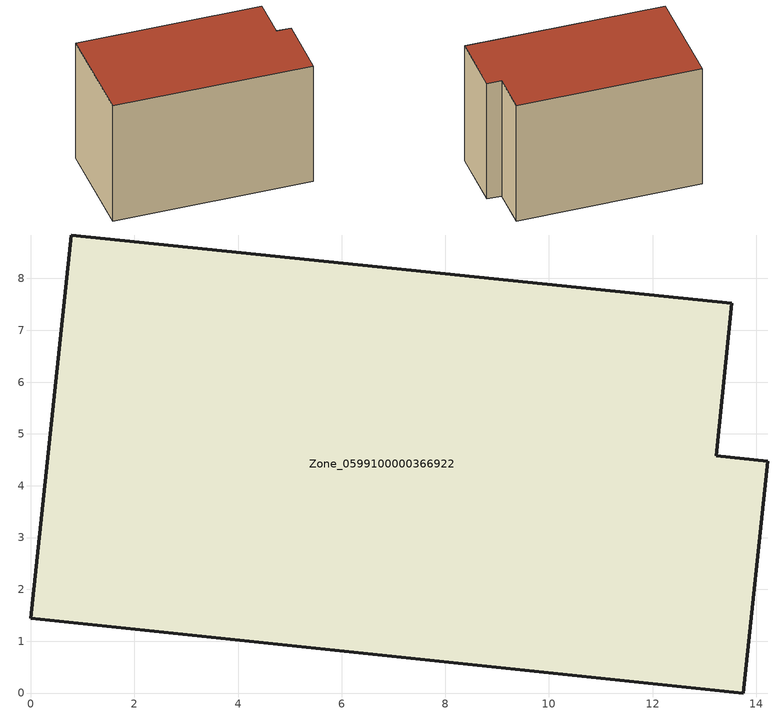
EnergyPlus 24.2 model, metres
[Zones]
Zone_0599100000366922
 floor ground (C_G): 0,1.45 0.78,8.84 13.53,7.53 13.22,4.58 14.22,4.48 13.75,0 z0
 wall outside (C_F): 0.78,8.84 0,1.45 13.75,0 14.22,4.48 13.22,4.58 13.53,7.53 0.78,8.84 z0:9.21
 roof outside (C_R): 0,1.45 13.75,0 14.22,4.48 13.22,4.58 13.53,7.53 0.78,8.84 z9.21
[BUILDING]
Pand.0599100000366922: North Axis=0; Terrain=City; Loads Convergence Tolerance Value=0.04; Temperature Convergence Tolerance Value=0.4; Solar Distribution=FullExterior; Maximum Number of Warmup Days=25; Minimum Number of Warmup Days=1
[Site:Location]
Rotterdam.The.Hague.AP_ZH_NLD Design_Conditions: Latitude=51.96; Longitude=4.45; Time Zone=1; Elevation=-4.5
[SITE:GROUNDTEMPERATURE:BUILDINGSURFACE]
18, 18, 18, 18, 18, 18, 18, 18, 18, 18, 18, 18
[MATERIAL] Thermal Absorptance=0.9; Solar Absorptance=0.7; Visible Absorptance=0.7
Name | Roughness | Thickness | Conductivity | Density | Specific Heat
G.TI.1992-2005 | MediumSmooth | 0.15 | 0.06 | 540 | 1210
F.TI.1992-2005 | Rough | 0.3 | 0.12 | 1920 | 840
R.TI.1992-2005 | MediumRough | 0.2 | 0.08 | 1500 | 1000
[CONSTRUCTION]
C_G: G.TI.1992-2005
C_F: F.TI.1992-2005
C_R: R.TI.1992-2005
[ZONE]
Zone_0599100000366922: Type=1; Multiplier=1; Ceiling Height=Autocalculate; Volume=Autocalculate; Floor Area=autocalculate; Part of Total Floor Area=Yes
[ZONEINFILTRATION:DESIGNFLOWRATE]
Infil_Zone_0599100000366922: Zone or ZoneList or Space or SpaceList=Zone_0599100000366922; Schedule=AlwaysOn; Design Flow Rate Calculation Method=Flow/Area; Flow Rate per Floor Area=0.0015; Constant Term Coefficient=1; Temperature Term Coefficient=0; Velocity Term Coefficient=0; Velocity Squared Term Coefficient=0
[HVACTEMPLATE:ZONE:IDEALLOADSAIRSYSTEM]
Zone_0599100000366922: Maximum Heating Supply Air Temperature=50; Minimum Cooling Supply Air Temperature=13; Maximum Heating Supply Air Humidity Ratio=0.0156; Minimum Cooling Supply Air Humidity Ratio=0.0077; Heating Limit=NoLimit; Cooling Limit=NoLimit; Dehumidification Control Type=ConstantSensibleHeatRatio; Cooling Sensible Heat Ratio=0.7; Dehumidification Setpoint=60; Humidification Control Type=None; Humidification Setpoint=30; Outdoor Air Method=None; Outdoor Air Flow Rate per Person=0.00944; Outdoor Air Flow Rate per Zone Floor Area=0; Outdoor Air Flow Rate per Zone=0; Demand Controlled Ventilation Type=None; Outdoor Air Economizer Type=NoEconomizer; Heat Recovery Type=None; Sensible Heat Recovery Effectiveness=0.7; Latent Heat Recovery Effectiveness=0.65
[ZONECONTROL:THERMOSTAT]
ThermostatControl_Zone_0599100000366922: Zone or ZoneList=Zone_0599100000366922; Control Type Schedule=DualSetpointControlType; Control 1=Thermostat_Zone_0599100000366922; Temperature Difference Between Cutout And Setpoint=0
[THERMOSTATSETPOINT:DUALSETPOINT]
Thermostat_Zone_0599100000366922: Heating Setpoint Temperature Schedule=HeatingSetpoint_Zone_0599100000366922; Cooling Setpoint Temperature Schedule=CoolingSetpoint_Zone_0599100000366922
[SCHEDULE:COMPACT]
HeatingSetpoint_Zone_0599100000366922: Through: 12/31, For: AllDays, Until: 24:00, 21
CoolingSetpoint_Zone_0599100000366922: Through: 12/31, For: AllDays, Until: 24:00, 24
DualSetpointControlType: Through: 12/31, For: AllDays, Until: 24:00, 4
AlwaysOn: Through: 12/31, For: AllDays, Until: 24:00, 1
